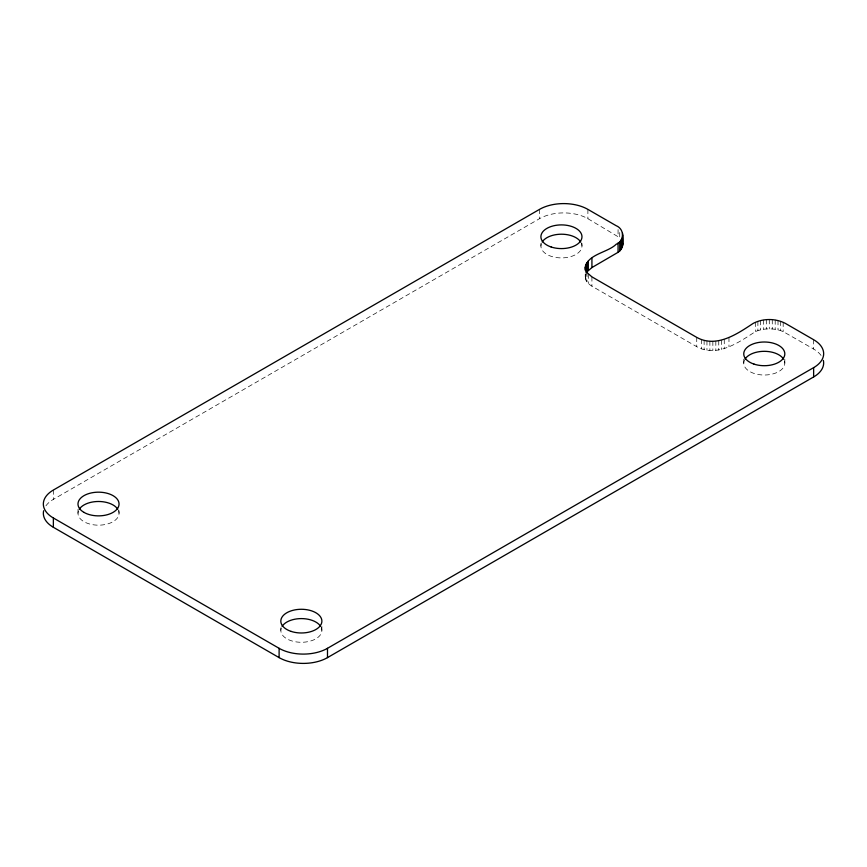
<?xml version="1.0" encoding="UTF-8"?>
<svg xmlns="http://www.w3.org/2000/svg" width="867" height="867" viewBox="0 0 867 867"><rect width="100%" height="100%" fill="white"/><g stroke="black" fill="none" stroke-linecap="round" stroke-linejoin="round"><path stroke-width="0.65" stroke-dasharray="4.33 3.25" d="M821.049 355.427A34.203 19.746 0 0 0 813.636 349.022L783.172 331.595C774.415 327.954 764.163 327.954 755.406 331.595C739.009 342.259 716.987 357.952 696.732 346.692L591.923 286.175C588.108 283.997 584.347 279.9 585.442 275.153M45.951 505.775A34.203 19.746 0 0 1 53.364 499.359L539.512 218.69A34.203 19.746 0 0 1 587.891 218.69L619.732 237.71L619.732 231.055M813.636 339.712L813.636 349.022M784.819 359.176L784.819 363.165M783.172 322.286L783.172 331.595M780.69 321.321L780.69 330.63M778.013 320.562L778.013 329.872M775.196 320.01L775.196 329.319M772.269 319.674L772.269 328.983M769.289 319.565L769.289 328.875M766.309 319.674L766.309 328.983M763.383 320.01L763.383 329.319M760.565 320.562L760.565 329.872M757.888 321.321L757.888 330.63M755.406 322.286L755.406 331.595M743.767 359.176L743.767 363.165M728.974 337.382L728.974 346.692M724.259 339.474L724.259 348.783M721.582 340.232L721.582 349.542M718.754 340.785L718.754 350.095M715.828 341.121L715.828 350.431M712.858 341.24L712.858 350.55M709.878 341.121L709.878 350.431M706.952 340.785L706.952 350.095M704.123 340.232L704.123 349.542M701.457 339.474L701.457 348.783M696.732 337.382L696.732 346.692M618.073 229.625L618.073 236.279M591.923 276.866L591.923 286.175M588.303 274.145L588.303 283.455M587.891 209.38L587.891 218.69M586.981 272.596L586.981 281.905M586.016 270.97L586.016 280.279M585.442 274.601L585.442 278.589M585.247 274.21L585.247 276.866M581.974 243.399L581.974 246.055M540.921 243.399L540.921 246.055M539.512 209.38L539.512 218.69M321.885 626.451L321.885 630.439M280.843 627.784L280.843 630.439M119.039 510.663L119.039 513.329M77.997 509.341L77.997 513.329M53.364 490.05L53.364 499.359M321.18 627.372A20.526 11.845 0 0 1 301.358 642.284A20.526 11.845 0 0 1 281.537 627.372M118.346 510.262A20.526 11.845 0 0 1 98.513 525.174A20.526 11.845 0 0 1 78.691 510.262M784.505 361.106A20.526 11.845 0 0 1 763.394 375.01A20.526 11.845 0 0 1 744.471 360.098M581.269 242.988A20.526 11.845 0 0 1 561.448 257.911A20.526 11.845 0 0 1 541.626 242.988"/><path stroke-width="1.3" d="M585.247 270.222C584.456 254.41 607.604 253.012 616.112 244.288C624.598 240.983 624.598 228.975 616.112 225.669L587.891 209.38A34.203 19.746 0 0 0 539.512 209.38L53.364 490.05A34.203 19.746 0 0 0 53.364 517.978L53.364 527.288L279.109 657.619A34.203 19.746 0 0 0 327.488 657.619L813.636 376.95A34.203 19.746 0 0 0 823.357 360.401M586.981 262.528L586.981 271.837L591.923 267.567L618.073 252.308C624.023 248.591 623.026 240.939 622.788 234.979M53.364 517.978L279.109 648.31A34.203 19.746 0 0 0 327.488 648.31L813.636 367.641A34.203 19.746 0 0 0 813.636 339.712L785.415 323.413C775.564 318.243 763.014 318.243 753.163 323.413C737.123 334.033 716.348 348.328 696.732 337.382L591.923 276.866L586.981 272.596L585.247 267.556M622.007 240.885L622.788 244.288M813.636 367.641L813.636 376.95M622.593 233.256L622.593 246.011M622.007 238.382L622.007 247.691M621.054 240.018L621.054 249.328M619.732 241.557L619.732 250.866M618.073 242.998L618.073 252.308M591.923 258.247L591.923 267.567M588.303 260.978L588.303 270.287M586.016 264.153L586.016 272.13M585.442 265.844L585.442 269.832M327.488 648.31L327.488 657.619M279.109 648.31L279.109 657.619M79.233 509.276A20.526 11.845 0 0 1 98.513 501.484A20.526 11.845 0 0 1 117.804 509.276M282.078 626.386A20.526 11.845 0 0 1 301.358 618.594A20.526 11.845 0 0 1 320.649 626.386M745.002 359.122A20.526 11.845 0 0 1 764.293 351.319A20.526 11.845 0 0 1 783.573 359.122M542.157 242.012A20.526 11.845 0 0 1 561.448 234.209A20.526 11.845 0 0 1 580.738 242.012M53.364 527.288A34.203 19.746 0 0 1 43.643 510.75M84.001 512.397A20.526 11.845 0 0 0 118.346 507.087A20.526 11.845 0 0 0 93.203 492.575A20.526 11.845 0 0 0 84.001 512.397M291.095 631.393A20.526 11.845 0 0 0 321.885 621.13A20.526 11.845 0 0 0 291.095 610.867A20.526 11.845 0 0 0 291.095 631.393M551.184 247.008A20.526 11.845 0 0 0 581.974 236.745A20.526 11.845 0 0 0 551.184 226.482A20.526 11.845 0 0 0 551.184 247.008M754.03 364.118A20.526 11.845 0 0 0 784.819 353.855A20.526 11.845 0 0 0 754.03 343.592A20.526 11.845 0 0 0 754.03 364.118"/></g></svg>
